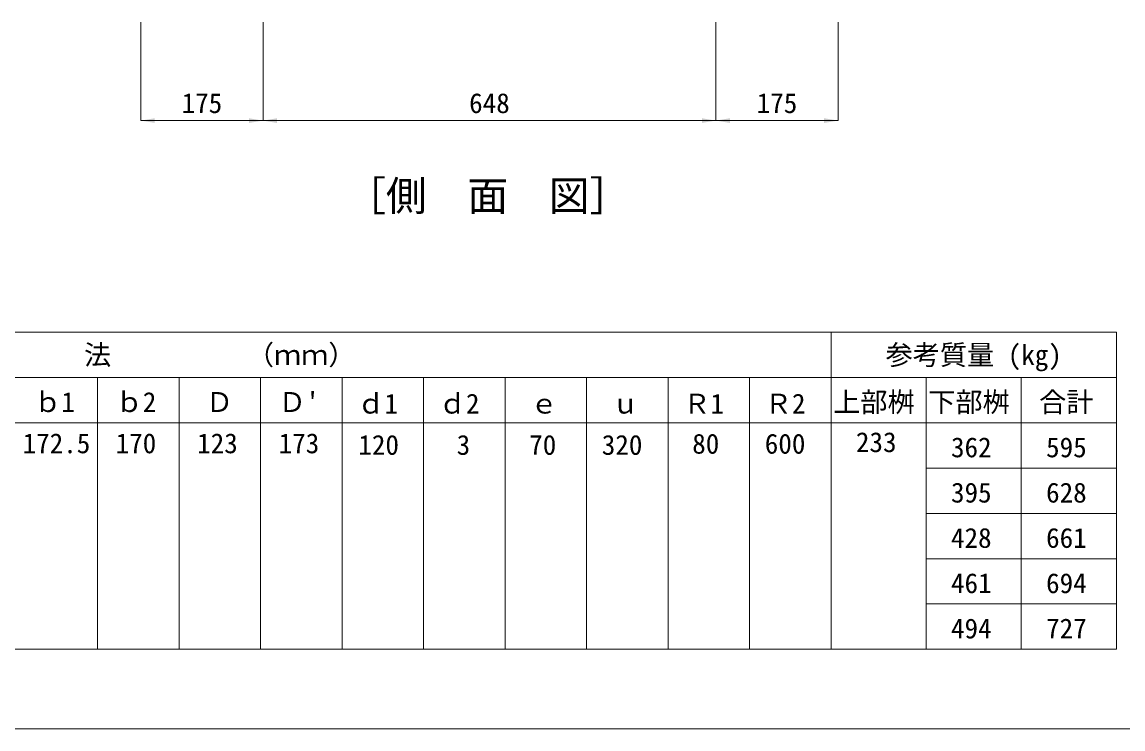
# Model space of a CAD drawing. Units: millimetres at full size. Extents: x 5964 to 125098, y -10801 to 28073.
# Drawn here: x 70333 to 71909, y 6990 to 8002 of the extents above; entities that cross this region are included whole.
import ezdxf
from ezdxf.enums import TextEntityAlignment as Align

# ---------------------------------------------------------------- set-up
doc = ezdxf.new("R2010")
doc.units = ezdxf.units.MM
doc.header["$LTSCALE"] = 19
for name, color, linetype, lineweight in [('0_2', 7, 'Continuous', 20), ('寸法線', 7, 'Continuous', 9), ('枠', 5, 'Continuous', 5)]:
    doc.layers.add(name, color=color, linetype=linetype, lineweight=lineweight)
doc.styles.add('ＭＳ ゴシック', font='')
doc.styles.get('ＭＳ ゴシック').set_extended_font_data('MS Gothic')

# ---------------------------------------------------------------- blocks, each defined once
blk = doc.blocks.new('filled_arrow')
at = {"color": 0, "linetype": 'Continuous', "lineweight": -2}
blk.add_solid([(7.5, 1.25), (0, 0), (7.5, -1.25)], dxfattribs=at)

msp = doc.modelspace()

# ---------------------------------------------------------------- linework, layer by layer
at = {"layer": '0_2'}
for p, q in [((69255.85, 7557.8), (71899.38, 7557.8)), ((71491.14, 7557.8), (71491.14, 7104.21)), ((71899.38, 7557.8), (71899.38, 7104.21)), ((69508.31, 7493), (71899.38, 7493)), ((70441.42, 7493), (70441.42, 7104.21)), ((70558.06, 7493), (70558.06, 7104.21)), ((70674.7, 7493), (70674.7, 7104.21)), ((70791.34, 7493), (70791.34, 7104.21)), ((70907.98, 7493), (70907.98, 7104.21)), ((71024.58, 7493), (71024.58, 7104.21)), ((71141.22, 7493), (71141.22, 7104.21)), ((71257.86, 7493), (71257.86, 7104.21)), ((71374.5, 7493), (71374.5, 7104.21)), ((71627.22, 7493), (71627.22, 7104.21)), ((71763.3, 7493), (71763.3, 7104.21)), ((69255.85, 7428.2), (71899.38, 7428.2)), ((71627.22, 7363.4), (71899.38, 7363.4)), ((71627.22, 7298.6), (71899.38, 7298.6)), ((71627.22, 7233.8), (71899.38, 7233.8)), ((71627.22, 7169), (71899.38, 7169)), ((69255.85, 7104.21), (71899.38, 7104.21))]:
    msp.add_line(p, q, dxfattribs=at)
at = {"layer": '寸法線'}
for p, q in [((70503.22, 8001.72), (70503.22, 7860.66)), ((70678.21, 8001.72), (70678.21, 7860.66)), ((70678.21, 8001.72), (70678.21, 7860.66)), ((71326.22, 8001.72), (71326.22, 7860.66)), ((71326.22, 8001.72), (71326.22, 7860.66)), ((71501.21, 8001.72), (71501.21, 7860.66)), ((70503.22, 7860.66), (70678.21, 7860.66)), ((70678.21, 7860.66), (71326.22, 7860.66)), ((71326.22, 7860.66), (71501.21, 7860.66))]:
    msp.add_line(p, q, dxfattribs=at)
at = {"layer": '枠', "lineweight": 20}
msp.add_line((68070.6, 6990.09), (73670.6, 6990.09), dxfattribs=at)

# ---------------------------------------------------------------- block references
at = {"layer": '寸法線', "xscale": 2.67, "yscale": 2.67}
for p in [(70503.22, 7860.66), (70678.21, 7860.66), (71326.22, 7860.66)]:
    msp.add_blockref('filled_arrow', p, dxfattribs=at)
at = {"layer": '寸法線', "xscale": 2.67, "yscale": 2.67, "rotation": 180}
for p in [(70678.21, 7860.66), (71326.22, 7860.66), (71501.21, 7860.66)]:
    msp.add_blockref('filled_arrow', p, dxfattribs=at)

# ---------------------------------------------------------------- texts
at = {"layer": '0_2', "style": 'ＭＳ ゴシック'}
for s, height, p in [('［側\u3000面\u3000図］', 42.72, (70795.83, 7718.81)), ('ｂ1', 28.48, (70350.61, 7435.14)), ('ｂ2', 28.48, (70467.24, 7435.14)), ('Ｄ', 28.48, (70596.39, 7435.14)), ("Ｄ'", 28.48, (70700.56, 7435.14)), ('ｄ1', 28.48, (70813.1, 7432.89)), ('ｄ2', 28.48, (70929.74, 7432.89)), ('Ｒ1', 28.48, (71279.63, 7432.89)), ('Ｒ2', 28.48, (71396.27, 7432.89)), ('上部桝', 28.48, (71494.18, 7435.14)), ('下部桝', 28.48, (71630.26, 7435.14)), ('合計', 28.48, (71788.84, 7435.14)), ('ｅ', 28.48, (71060.87, 7432.89)), ('ｕ', 28.48, (71177.51, 7432.89)), ('172.5', 28.48, (70334.14, 7376.09)), ('170', 28.48, (70467.24, 7376.09)), ('123', 28.48, (70583.89, 7376.09)), ('173', 28.48, (70700.53, 7376.09)), ('120', 28.48, (70814.62, 7373.84)), ('3', 28.48, (70955.28, 7373.84)), ('70', 28.48, (71059.12, 7373.84)), ('320', 28.48, (71162.99, 7373.84)), ('80', 28.48, (71292.4, 7375.51)), ('600', 28.48, (71396.27, 7375.51)), ('233', 28.48, (71526.68, 7377.76)), ('362', 28.48, (71662.76, 7370.34)), ('595', 28.48, (71798.84, 7370.34)), ('395', 28.48, (71662.76, 7305.54)), ('628', 28.48, (71798.84, 7305.54)), ('428', 28.48, (71662.76, 7240.74)), ('661', 28.48, (71798.84, 7240.74)), ('461', 28.48, (71662.76, 7175.94)), ('694', 28.48, (71798.84, 7175.94)), ('494', 28.48, (71662.76, 7111.14)), ('727', 28.48, (71798.84, 7111.14))]:
    msp.add_text(s, height=height, dxfattribs=at).set_placement(p, align=Align.BOTTOM_LEFT)
for s, p in [('寸\u3000\u3000\u3000\u3000\u3000法\u3000\u3000\u3000\u3000\u3000（ｍｍ）', (70499.72, 7525.4)), ('参考質量 (kg)', (71695.26, 7525.4))]:
    msp.add_text(s, height=28.48, dxfattribs=at).set_placement(p, align=Align.MIDDLE_CENTER)
at = {"layer": '寸法線', "style": 'ＭＳ ゴシック'}
for s, p in [('175', (70590.71, 7885.66)), ('648', (71002.21, 7885.66)), ('175', (71413.71, 7885.66))]:
    msp.add_text(s, height=28.48, dxfattribs=at).set_placement(p, align=Align.MIDDLE_CENTER)

doc.saveas('drawing.dxf')
